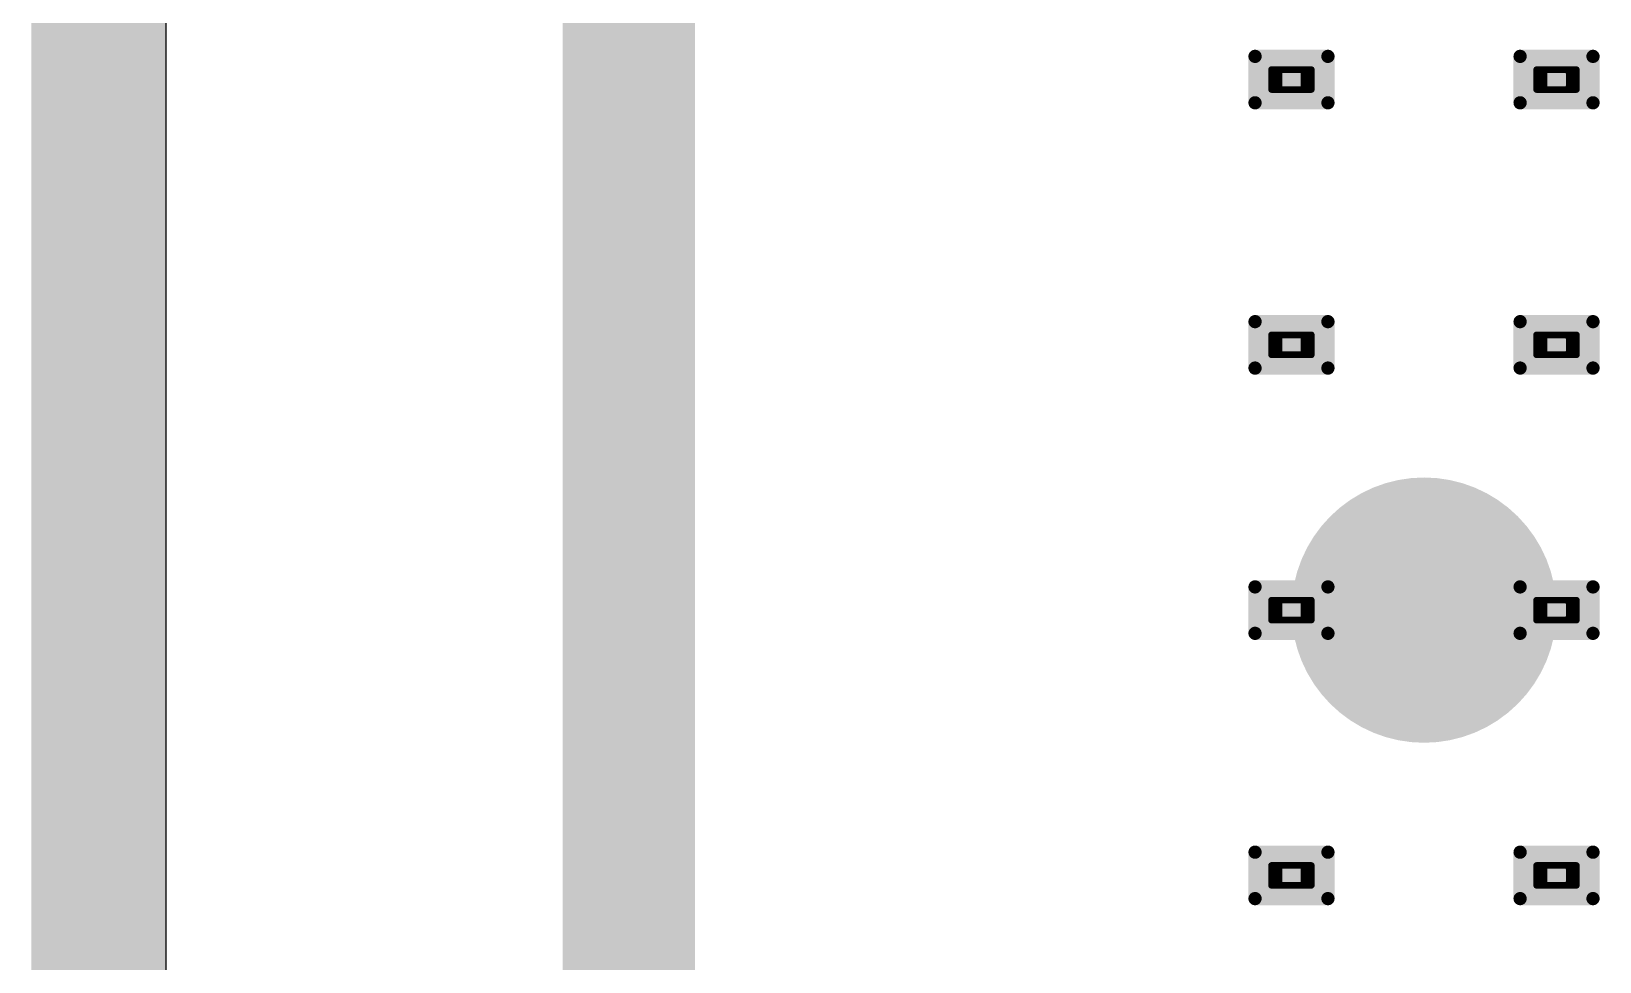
# Model space of a CAD drawing. Header units: millimetres. Extents: x 169 to 355, y 129 to 253.
# Drawn here: x 169.49 to 181.33, y 142.35 to 149.36 of the extents above; entities that cross this region are included whole.
import ezdxf

# ---------------------------------------------------------------- set-up
doc = ezdxf.new("R2010")
doc.units = ezdxf.units.MM
for name, color, linetype in [('BottomLayer', 5, 'Continuous'), ('BottomSolder', 6, 'Continuous'), ('InternalPlane1', 76, 'Continuous'), ('Mechanical1', 6, 'Continuous'), ('Mechanical15', 56, 'Continuous'), ('TopLayer', 1, 'Continuous'), ('TopPaste', 8, 'Continuous'), ('TopSolder', 216, 'Continuous')]:
    doc.layers.add(name, color=color, linetype=linetype)

# ---------------------------------------------------------------- blocks, each defined once
blk = doc.blocks.new('FID_B_1')
at = {"layer": 'BottomLayer', "const_width": 0.5}
blk.add_lwpolyline([(-0.25, 0, 1), (0.25, 0, 1)], format="xyb", close=True, dxfattribs=at)
at = {"layer": 'BottomSolder', "const_width": 1}
blk.add_lwpolyline([(-0.5, 0, 1), (0.5, 0, 1)], format="xyb", close=True, dxfattribs=at)
blk = doc.blocks.new('R03015_1532')
at = {"layer": 'Mechanical1'}
for points, const_width in [([(0.15, 0.075), (-0.15, 0.075)], 0.05), ([(-0.15, 0.075), (-0.15, -0.075)], 0.05), ([(0.125, 0.075), (-0.125, 0.075)], 0.01), ([(-0.125, 0.075), (-0.125, -0.075)], 0.01), ([(0.125, 0.075), (0.125, -0.075)], 0.01), ([(0.15, 0.075), (0.15, -0.075)], 0.05), ([(0.15, -0.075), (-0.15, -0.075)], 0.05), ([(0.125, -0.075), (-0.125, -0.075)], 0.01)]:
    blk.add_lwpolyline(points, dxfattribs=dict(at, const_width=const_width))
for points, const_width in [([(-0.162, 0.075, 1), (-0.137, 0.075, 1)], 0.025), ([(-0.162, 0.075, 1), (-0.137, 0.075, 1)], 0.025), ([(-0.128, 0.075, 1), (-0.123, 0.075, 1)], 0.005), ([(-0.128, 0.075, 1), (-0.123, 0.075, 1)], 0.005), ([(0.123, 0.075, 1), (0.128, 0.075, 1)], 0.005), ([(0.123, 0.075, 1), (0.128, 0.075, 1)], 0.005), ([(0.138, 0.075, 1), (0.163, 0.075, 1)], 0.025), ([(0.138, 0.075, 1), (0.163, 0.075, 1)], 0.025), ([(-0.162, -0.075, 1), (-0.137, -0.075, 1)], 0.025), ([(-0.162, -0.075, 1), (-0.137, -0.075, 1)], 0.025), ([(-0.128, -0.075, 1), (-0.123, -0.075, 1)], 0.005), ([(-0.128, -0.075, 1), (-0.123, -0.075, 1)], 0.005), ([(0.123, -0.075, 1), (0.128, -0.075, 1)], 0.005), ([(0.123, -0.075, 1), (0.128, -0.075, 1)], 0.005), ([(0.138, -0.075, 1), (0.163, -0.075, 1)], 0.025), ([(0.138, -0.075, 1), (0.163, -0.075, 1)], 0.025)]:
    blk.add_lwpolyline(points, format="xyb", close=True, dxfattribs=dict(at, const_width=const_width))
at = {"layer": 'Mechanical15', "const_width": 0.1}
for points in [[(0.275, 0.175), (-0.275, 0.175)], [(-0.275, 0.175), (-0.275, -0.175)], [(0.275, 0.175), (0.275, -0.175)], [(0.275, -0.175), (-0.275, -0.175)]]:
    blk.add_lwpolyline(points, dxfattribs=at)
at = {"layer": 'Mechanical15', "const_width": 0.05}
for points in [[(-0.3, 0.175, 1), (-0.25, 0.175, 1)], [(-0.3, 0.175, 1), (-0.25, 0.175, 1)], [(0.25, 0.175, 1), (0.3, 0.175, 1)], [(0.25, 0.175, 1), (0.3, 0.175, 1)], [(-0.3, -0.175, 1), (-0.25, -0.175, 1)], [(-0.3, -0.175, 1), (-0.25, -0.175, 1)], [(0.25, -0.175, 1), (0.3, -0.175, 1)], [(0.25, -0.175, 1), (0.3, -0.175, 1)]]:
    blk.add_lwpolyline(points, format="xyb", close=True, dxfattribs=at)
at = {"layer": 'TopLayer', "const_width": 0.025}
for points in [[(-0.158, 0.05, 1), (-0.133, 0.05, 1)], [(-0.107, 0.05, 1), (-0.082, 0.05, 1)], [(0.082, 0.05, 1), (0.107, 0.05, 1)], [(0.133, 0.05, 1), (0.158, 0.05, 1)], [(-0.158, -0.05, 1), (-0.133, -0.05, 1)], [(-0.107, -0.05, 1), (-0.082, -0.05, 1)], [(0.082, -0.05, 1), (0.107, -0.05, 1)], [(0.133, -0.05, 1), (0.158, -0.05, 1)]]:
    blk.add_lwpolyline(points, format="xyb", close=True, dxfattribs=at)
at = {"layer": 'TopLayer'}
for points in [[(-0.17, 0.05), (-0.17, -0.05), (-0.07, 0.05), (-0.07, -0.05)], [(-0.145, 0.075), (-0.145, -0.075), (-0.095, 0.075), (-0.095, -0.075)], [(0.07, 0.05), (0.07, -0.05), (0.17, 0.05), (0.17, -0.05)], [(0.095, 0.075), (0.095, -0.075), (0.145, 0.075), (0.145, -0.075)]]:
    blk.add_solid(points, dxfattribs=at)
at = {"layer": 'TopPaste', "const_width": 0.025}
for points in [[(-0.158, 0.05, 1), (-0.133, 0.05, 1)], [(-0.107, 0.05, 1), (-0.082, 0.05, 1)], [(0.082, 0.05, 1), (0.107, 0.05, 1)], [(0.133, 0.05, 1), (0.158, 0.05, 1)], [(-0.158, -0.05, 1), (-0.133, -0.05, 1)], [(-0.107, -0.05, 1), (-0.082, -0.05, 1)], [(0.082, -0.05, 1), (0.107, -0.05, 1)], [(0.133, -0.05, 1), (0.158, -0.05, 1)]]:
    blk.add_lwpolyline(points, format="xyb", close=True, dxfattribs=at)
at = {"layer": 'TopPaste'}
for points in [[(-0.17, 0.05), (-0.17, -0.05), (-0.07, 0.05), (-0.07, -0.05)], [(-0.145, 0.075), (-0.145, -0.075), (-0.095, 0.075), (-0.095, -0.075)], [(0.07, 0.05), (0.07, -0.05), (0.17, 0.05), (0.17, -0.05)], [(0.095, 0.075), (0.095, -0.075), (0.145, 0.075), (0.145, -0.075)]]:
    blk.add_solid(points, dxfattribs=at)
at = {"layer": 'TopSolder', "const_width": 0.127}
for points in [[(-0.208, 0.05, 1), (-0.082, 0.05, 1)], [(-0.158, 0.05, 1), (-0.032, 0.05, 1)], [(0.032, 0.05, 1), (0.158, 0.05, 1)], [(0.082, 0.05, 1), (0.208, 0.05, 1)], [(-0.208, -0.05, 1), (-0.082, -0.05, 1)], [(-0.158, -0.05, 1), (-0.032, -0.05, 1)], [(0.032, -0.05, 1), (0.158, -0.05, 1)], [(0.082, -0.05, 1), (0.208, -0.05, 1)]]:
    blk.add_lwpolyline(points, format="xyb", close=True, dxfattribs=at)
at = {"layer": 'TopSolder'}
for points in [[(-0.145, 0.177), (-0.145, -0.177), (-0.095, 0.177), (-0.095, -0.177)], [(0.095, 0.177), (0.095, -0.177), (0.145, 0.177), (0.145, -0.177)], [(-0.272, 0.05), (-0.272, -0.05), (0.032, 0.05), (0.032, -0.05)], [(-0.032, 0.05), (-0.032, -0.05), (0.272, 0.05), (0.272, -0.05)]]:
    blk.add_solid(points, dxfattribs=at)
blk = doc.blocks.new('R03015_1542')
at = {"layer": 'Mechanical1'}
for points, const_width in [([(0.15, 0.075), (-0.15, 0.075)], 0.05), ([(-0.15, 0.075), (-0.15, -0.075)], 0.05), ([(0.125, 0.075), (-0.125, 0.075)], 0.01), ([(-0.125, 0.075), (-0.125, -0.075)], 0.01), ([(0.125, 0.075), (0.125, -0.075)], 0.01), ([(0.15, 0.075), (0.15, -0.075)], 0.05), ([(0.15, -0.075), (-0.15, -0.075)], 0.05), ([(0.125, -0.075), (-0.125, -0.075)], 0.01)]:
    blk.add_lwpolyline(points, dxfattribs=dict(at, const_width=const_width))
for points, const_width in [([(-0.162, 0.075, 1), (-0.137, 0.075, 1)], 0.025), ([(-0.162, 0.075, 1), (-0.137, 0.075, 1)], 0.025), ([(-0.128, 0.075, 1), (-0.123, 0.075, 1)], 0.005), ([(-0.128, 0.075, 1), (-0.123, 0.075, 1)], 0.005), ([(0.123, 0.075, 1), (0.128, 0.075, 1)], 0.005), ([(0.123, 0.075, 1), (0.128, 0.075, 1)], 0.005), ([(0.138, 0.075, 1), (0.163, 0.075, 1)], 0.025), ([(0.138, 0.075, 1), (0.163, 0.075, 1)], 0.025), ([(-0.162, -0.075, 1), (-0.137, -0.075, 1)], 0.025), ([(-0.162, -0.075, 1), (-0.137, -0.075, 1)], 0.025), ([(-0.128, -0.075, 1), (-0.123, -0.075, 1)], 0.005), ([(-0.128, -0.075, 1), (-0.123, -0.075, 1)], 0.005), ([(0.123, -0.075, 1), (0.128, -0.075, 1)], 0.005), ([(0.123, -0.075, 1), (0.128, -0.075, 1)], 0.005), ([(0.138, -0.075, 1), (0.163, -0.075, 1)], 0.025), ([(0.138, -0.075, 1), (0.163, -0.075, 1)], 0.025)]:
    blk.add_lwpolyline(points, format="xyb", close=True, dxfattribs=dict(at, const_width=const_width))
at = {"layer": 'Mechanical15', "const_width": 0.1}
for points in [[(0.275, 0.175), (-0.275, 0.175)], [(-0.275, 0.175), (-0.275, -0.175)], [(0.275, 0.175), (0.275, -0.175)], [(0.275, -0.175), (-0.275, -0.175)]]:
    blk.add_lwpolyline(points, dxfattribs=at)
at = {"layer": 'Mechanical15', "const_width": 0.05}
for points in [[(-0.3, 0.175, 1), (-0.25, 0.175, 1)], [(-0.3, 0.175, 1), (-0.25, 0.175, 1)], [(0.25, 0.175, 1), (0.3, 0.175, 1)], [(0.25, 0.175, 1), (0.3, 0.175, 1)], [(-0.3, -0.175, 1), (-0.25, -0.175, 1)], [(-0.3, -0.175, 1), (-0.25, -0.175, 1)], [(0.25, -0.175, 1), (0.3, -0.175, 1)], [(0.25, -0.175, 1), (0.3, -0.175, 1)]]:
    blk.add_lwpolyline(points, format="xyb", close=True, dxfattribs=at)
at = {"layer": 'TopLayer', "const_width": 0.025}
for points in [[(-0.158, 0.05, 1), (-0.133, 0.05, 1)], [(-0.107, 0.05, 1), (-0.082, 0.05, 1)], [(0.082, 0.05, 1), (0.107, 0.05, 1)], [(0.133, 0.05, 1), (0.158, 0.05, 1)], [(-0.158, -0.05, 1), (-0.133, -0.05, 1)], [(-0.107, -0.05, 1), (-0.082, -0.05, 1)], [(0.082, -0.05, 1), (0.107, -0.05, 1)], [(0.133, -0.05, 1), (0.158, -0.05, 1)]]:
    blk.add_lwpolyline(points, format="xyb", close=True, dxfattribs=at)
at = {"layer": 'TopLayer'}
for points in [[(-0.17, 0.05), (-0.17, -0.05), (-0.07, 0.05), (-0.07, -0.05)], [(-0.145, 0.075), (-0.145, -0.075), (-0.095, 0.075), (-0.095, -0.075)], [(0.07, 0.05), (0.07, -0.05), (0.17, 0.05), (0.17, -0.05)], [(0.095, 0.075), (0.095, -0.075), (0.145, 0.075), (0.145, -0.075)]]:
    blk.add_solid(points, dxfattribs=at)
at = {"layer": 'TopPaste', "const_width": 0.025}
for points in [[(-0.158, 0.05, 1), (-0.133, 0.05, 1)], [(-0.107, 0.05, 1), (-0.082, 0.05, 1)], [(0.082, 0.05, 1), (0.107, 0.05, 1)], [(0.133, 0.05, 1), (0.158, 0.05, 1)], [(-0.158, -0.05, 1), (-0.133, -0.05, 1)], [(-0.107, -0.05, 1), (-0.082, -0.05, 1)], [(0.082, -0.05, 1), (0.107, -0.05, 1)], [(0.133, -0.05, 1), (0.158, -0.05, 1)]]:
    blk.add_lwpolyline(points, format="xyb", close=True, dxfattribs=at)
at = {"layer": 'TopPaste'}
for points in [[(-0.17, 0.05), (-0.17, -0.05), (-0.07, 0.05), (-0.07, -0.05)], [(-0.145, 0.075), (-0.145, -0.075), (-0.095, 0.075), (-0.095, -0.075)], [(0.07, 0.05), (0.07, -0.05), (0.17, 0.05), (0.17, -0.05)], [(0.095, 0.075), (0.095, -0.075), (0.145, 0.075), (0.145, -0.075)]]:
    blk.add_solid(points, dxfattribs=at)
at = {"layer": 'TopSolder', "const_width": 0.127}
for points in [[(-0.208, 0.05, 1), (-0.082, 0.05, 1)], [(-0.158, 0.05, 1), (-0.032, 0.05, 1)], [(0.032, 0.05, 1), (0.158, 0.05, 1)], [(0.082, 0.05, 1), (0.208, 0.05, 1)], [(-0.208, -0.05, 1), (-0.082, -0.05, 1)], [(-0.158, -0.05, 1), (-0.032, -0.05, 1)], [(0.032, -0.05, 1), (0.158, -0.05, 1)], [(0.082, -0.05, 1), (0.208, -0.05, 1)]]:
    blk.add_lwpolyline(points, format="xyb", close=True, dxfattribs=at)
at = {"layer": 'TopSolder'}
for points in [[(-0.145, 0.177), (-0.145, -0.177), (-0.095, 0.177), (-0.095, -0.177)], [(0.095, 0.177), (0.095, -0.177), (0.145, 0.177), (0.145, -0.177)], [(-0.272, 0.05), (-0.272, -0.05), (0.032, 0.05), (0.032, -0.05)], [(-0.032, 0.05), (-0.032, -0.05), (0.272, 0.05), (0.272, -0.05)]]:
    blk.add_solid(points, dxfattribs=at)
blk = doc.blocks.new('R03015_1543')
at = {"layer": 'Mechanical1'}
for points, const_width in [([(0.15, 0.075), (-0.15, 0.075)], 0.05), ([(-0.15, 0.075), (-0.15, -0.075)], 0.05), ([(0.125, 0.075), (-0.125, 0.075)], 0.01), ([(-0.125, 0.075), (-0.125, -0.075)], 0.01), ([(0.125, 0.075), (0.125, -0.075)], 0.01), ([(0.15, 0.075), (0.15, -0.075)], 0.05), ([(0.15, -0.075), (-0.15, -0.075)], 0.05), ([(0.125, -0.075), (-0.125, -0.075)], 0.01)]:
    blk.add_lwpolyline(points, dxfattribs=dict(at, const_width=const_width))
for points, const_width in [([(-0.162, 0.075, 1), (-0.137, 0.075, 1)], 0.025), ([(-0.162, 0.075, 1), (-0.137, 0.075, 1)], 0.025), ([(-0.128, 0.075, 1), (-0.123, 0.075, 1)], 0.005), ([(-0.128, 0.075, 1), (-0.123, 0.075, 1)], 0.005), ([(0.123, 0.075, 1), (0.128, 0.075, 1)], 0.005), ([(0.123, 0.075, 1), (0.128, 0.075, 1)], 0.005), ([(0.138, 0.075, 1), (0.163, 0.075, 1)], 0.025), ([(0.138, 0.075, 1), (0.163, 0.075, 1)], 0.025), ([(-0.162, -0.075, 1), (-0.137, -0.075, 1)], 0.025), ([(-0.162, -0.075, 1), (-0.137, -0.075, 1)], 0.025), ([(-0.128, -0.075, 1), (-0.123, -0.075, 1)], 0.005), ([(-0.128, -0.075, 1), (-0.123, -0.075, 1)], 0.005), ([(0.123, -0.075, 1), (0.128, -0.075, 1)], 0.005), ([(0.123, -0.075, 1), (0.128, -0.075, 1)], 0.005), ([(0.138, -0.075, 1), (0.163, -0.075, 1)], 0.025), ([(0.138, -0.075, 1), (0.163, -0.075, 1)], 0.025)]:
    blk.add_lwpolyline(points, format="xyb", close=True, dxfattribs=dict(at, const_width=const_width))
at = {"layer": 'Mechanical15', "const_width": 0.1}
for points in [[(0.275, 0.175), (-0.275, 0.175)], [(-0.275, 0.175), (-0.275, -0.175)], [(0.275, 0.175), (0.275, -0.175)], [(0.275, -0.175), (-0.275, -0.175)]]:
    blk.add_lwpolyline(points, dxfattribs=at)
at = {"layer": 'Mechanical15', "const_width": 0.05}
for points in [[(-0.3, 0.175, 1), (-0.25, 0.175, 1)], [(-0.3, 0.175, 1), (-0.25, 0.175, 1)], [(0.25, 0.175, 1), (0.3, 0.175, 1)], [(0.25, 0.175, 1), (0.3, 0.175, 1)], [(-0.3, -0.175, 1), (-0.25, -0.175, 1)], [(-0.3, -0.175, 1), (-0.25, -0.175, 1)], [(0.25, -0.175, 1), (0.3, -0.175, 1)], [(0.25, -0.175, 1), (0.3, -0.175, 1)]]:
    blk.add_lwpolyline(points, format="xyb", close=True, dxfattribs=at)
at = {"layer": 'TopLayer', "const_width": 0.025}
for points in [[(-0.158, 0.05, 1), (-0.133, 0.05, 1)], [(-0.107, 0.05, 1), (-0.082, 0.05, 1)], [(0.082, 0.05, 1), (0.107, 0.05, 1)], [(0.133, 0.05, 1), (0.158, 0.05, 1)], [(-0.158, -0.05, 1), (-0.133, -0.05, 1)], [(-0.107, -0.05, 1), (-0.082, -0.05, 1)], [(0.082, -0.05, 1), (0.107, -0.05, 1)], [(0.133, -0.05, 1), (0.158, -0.05, 1)]]:
    blk.add_lwpolyline(points, format="xyb", close=True, dxfattribs=at)
at = {"layer": 'TopLayer'}
for points in [[(-0.17, 0.05), (-0.17, -0.05), (-0.07, 0.05), (-0.07, -0.05)], [(-0.145, 0.075), (-0.145, -0.075), (-0.095, 0.075), (-0.095, -0.075)], [(0.07, 0.05), (0.07, -0.05), (0.17, 0.05), (0.17, -0.05)], [(0.095, 0.075), (0.095, -0.075), (0.145, 0.075), (0.145, -0.075)]]:
    blk.add_solid(points, dxfattribs=at)
at = {"layer": 'TopPaste', "const_width": 0.025}
for points in [[(-0.158, 0.05, 1), (-0.133, 0.05, 1)], [(-0.107, 0.05, 1), (-0.082, 0.05, 1)], [(0.082, 0.05, 1), (0.107, 0.05, 1)], [(0.133, 0.05, 1), (0.158, 0.05, 1)], [(-0.158, -0.05, 1), (-0.133, -0.05, 1)], [(-0.107, -0.05, 1), (-0.082, -0.05, 1)], [(0.082, -0.05, 1), (0.107, -0.05, 1)], [(0.133, -0.05, 1), (0.158, -0.05, 1)]]:
    blk.add_lwpolyline(points, format="xyb", close=True, dxfattribs=at)
at = {"layer": 'TopPaste'}
for points in [[(-0.17, 0.05), (-0.17, -0.05), (-0.07, 0.05), (-0.07, -0.05)], [(-0.145, 0.075), (-0.145, -0.075), (-0.095, 0.075), (-0.095, -0.075)], [(0.07, 0.05), (0.07, -0.05), (0.17, 0.05), (0.17, -0.05)], [(0.095, 0.075), (0.095, -0.075), (0.145, 0.075), (0.145, -0.075)]]:
    blk.add_solid(points, dxfattribs=at)
at = {"layer": 'TopSolder', "const_width": 0.127}
for points in [[(-0.208, 0.05, 1), (-0.082, 0.05, 1)], [(-0.158, 0.05, 1), (-0.032, 0.05, 1)], [(0.032, 0.05, 1), (0.158, 0.05, 1)], [(0.082, 0.05, 1), (0.208, 0.05, 1)], [(-0.208, -0.05, 1), (-0.082, -0.05, 1)], [(-0.158, -0.05, 1), (-0.032, -0.05, 1)], [(0.032, -0.05, 1), (0.158, -0.05, 1)], [(0.082, -0.05, 1), (0.208, -0.05, 1)]]:
    blk.add_lwpolyline(points, format="xyb", close=True, dxfattribs=at)
at = {"layer": 'TopSolder'}
for points in [[(-0.145, 0.177), (-0.145, -0.177), (-0.095, 0.177), (-0.095, -0.177)], [(0.095, 0.177), (0.095, -0.177), (0.145, 0.177), (0.145, -0.177)], [(-0.272, 0.05), (-0.272, -0.05), (0.032, 0.05), (0.032, -0.05)], [(-0.032, 0.05), (-0.032, -0.05), (0.272, 0.05), (0.272, -0.05)]]:
    blk.add_solid(points, dxfattribs=at)
blk = doc.blocks.new('R03015_1544')
at = {"layer": 'Mechanical1'}
for points, const_width in [([(0.15, 0.075), (-0.15, 0.075)], 0.05), ([(-0.15, 0.075), (-0.15, -0.075)], 0.05), ([(0.125, 0.075), (-0.125, 0.075)], 0.01), ([(-0.125, 0.075), (-0.125, -0.075)], 0.01), ([(0.125, 0.075), (0.125, -0.075)], 0.01), ([(0.15, 0.075), (0.15, -0.075)], 0.05), ([(0.15, -0.075), (-0.15, -0.075)], 0.05), ([(0.125, -0.075), (-0.125, -0.075)], 0.01)]:
    blk.add_lwpolyline(points, dxfattribs=dict(at, const_width=const_width))
for points, const_width in [([(-0.162, 0.075, 1), (-0.137, 0.075, 1)], 0.025), ([(-0.162, 0.075, 1), (-0.137, 0.075, 1)], 0.025), ([(-0.128, 0.075, 1), (-0.123, 0.075, 1)], 0.005), ([(-0.128, 0.075, 1), (-0.123, 0.075, 1)], 0.005), ([(0.123, 0.075, 1), (0.128, 0.075, 1)], 0.005), ([(0.123, 0.075, 1), (0.128, 0.075, 1)], 0.005), ([(0.138, 0.075, 1), (0.163, 0.075, 1)], 0.025), ([(0.138, 0.075, 1), (0.163, 0.075, 1)], 0.025), ([(-0.162, -0.075, 1), (-0.137, -0.075, 1)], 0.025), ([(-0.162, -0.075, 1), (-0.137, -0.075, 1)], 0.025), ([(-0.128, -0.075, 1), (-0.123, -0.075, 1)], 0.005), ([(-0.128, -0.075, 1), (-0.123, -0.075, 1)], 0.005), ([(0.123, -0.075, 1), (0.128, -0.075, 1)], 0.005), ([(0.123, -0.075, 1), (0.128, -0.075, 1)], 0.005), ([(0.138, -0.075, 1), (0.163, -0.075, 1)], 0.025), ([(0.138, -0.075, 1), (0.163, -0.075, 1)], 0.025)]:
    blk.add_lwpolyline(points, format="xyb", close=True, dxfattribs=dict(at, const_width=const_width))
at = {"layer": 'Mechanical15', "const_width": 0.1}
for points in [[(0.275, 0.175), (-0.275, 0.175)], [(-0.275, 0.175), (-0.275, -0.175)], [(0.275, 0.175), (0.275, -0.175)], [(0.275, -0.175), (-0.275, -0.175)]]:
    blk.add_lwpolyline(points, dxfattribs=at)
at = {"layer": 'Mechanical15', "const_width": 0.05}
for points in [[(-0.3, 0.175, 1), (-0.25, 0.175, 1)], [(-0.3, 0.175, 1), (-0.25, 0.175, 1)], [(0.25, 0.175, 1), (0.3, 0.175, 1)], [(0.25, 0.175, 1), (0.3, 0.175, 1)], [(-0.3, -0.175, 1), (-0.25, -0.175, 1)], [(-0.3, -0.175, 1), (-0.25, -0.175, 1)], [(0.25, -0.175, 1), (0.3, -0.175, 1)], [(0.25, -0.175, 1), (0.3, -0.175, 1)]]:
    blk.add_lwpolyline(points, format="xyb", close=True, dxfattribs=at)
at = {"layer": 'TopLayer', "const_width": 0.025}
for points in [[(-0.158, 0.05, 1), (-0.133, 0.05, 1)], [(-0.107, 0.05, 1), (-0.082, 0.05, 1)], [(0.082, 0.05, 1), (0.107, 0.05, 1)], [(0.133, 0.05, 1), (0.158, 0.05, 1)], [(-0.158, -0.05, 1), (-0.133, -0.05, 1)], [(-0.107, -0.05, 1), (-0.082, -0.05, 1)], [(0.082, -0.05, 1), (0.107, -0.05, 1)], [(0.133, -0.05, 1), (0.158, -0.05, 1)]]:
    blk.add_lwpolyline(points, format="xyb", close=True, dxfattribs=at)
at = {"layer": 'TopLayer'}
for points in [[(-0.17, 0.05), (-0.17, -0.05), (-0.07, 0.05), (-0.07, -0.05)], [(-0.145, 0.075), (-0.145, -0.075), (-0.095, 0.075), (-0.095, -0.075)], [(0.07, 0.05), (0.07, -0.05), (0.17, 0.05), (0.17, -0.05)], [(0.095, 0.075), (0.095, -0.075), (0.145, 0.075), (0.145, -0.075)]]:
    blk.add_solid(points, dxfattribs=at)
at = {"layer": 'TopPaste', "const_width": 0.025}
for points in [[(-0.158, 0.05, 1), (-0.133, 0.05, 1)], [(-0.107, 0.05, 1), (-0.082, 0.05, 1)], [(0.082, 0.05, 1), (0.107, 0.05, 1)], [(0.133, 0.05, 1), (0.158, 0.05, 1)], [(-0.158, -0.05, 1), (-0.133, -0.05, 1)], [(-0.107, -0.05, 1), (-0.082, -0.05, 1)], [(0.082, -0.05, 1), (0.107, -0.05, 1)], [(0.133, -0.05, 1), (0.158, -0.05, 1)]]:
    blk.add_lwpolyline(points, format="xyb", close=True, dxfattribs=at)
at = {"layer": 'TopPaste'}
for points in [[(-0.17, 0.05), (-0.17, -0.05), (-0.07, 0.05), (-0.07, -0.05)], [(-0.145, 0.075), (-0.145, -0.075), (-0.095, 0.075), (-0.095, -0.075)], [(0.07, 0.05), (0.07, -0.05), (0.17, 0.05), (0.17, -0.05)], [(0.095, 0.075), (0.095, -0.075), (0.145, 0.075), (0.145, -0.075)]]:
    blk.add_solid(points, dxfattribs=at)
at = {"layer": 'TopSolder', "const_width": 0.127}
for points in [[(-0.208, 0.05, 1), (-0.082, 0.05, 1)], [(-0.158, 0.05, 1), (-0.032, 0.05, 1)], [(0.032, 0.05, 1), (0.158, 0.05, 1)], [(0.082, 0.05, 1), (0.208, 0.05, 1)], [(-0.208, -0.05, 1), (-0.082, -0.05, 1)], [(-0.158, -0.05, 1), (-0.032, -0.05, 1)], [(0.032, -0.05, 1), (0.158, -0.05, 1)], [(0.082, -0.05, 1), (0.208, -0.05, 1)]]:
    blk.add_lwpolyline(points, format="xyb", close=True, dxfattribs=at)
at = {"layer": 'TopSolder'}
for points in [[(-0.145, 0.177), (-0.145, -0.177), (-0.095, 0.177), (-0.095, -0.177)], [(0.095, 0.177), (0.095, -0.177), (0.145, 0.177), (0.145, -0.177)], [(-0.272, 0.05), (-0.272, -0.05), (0.032, 0.05), (0.032, -0.05)], [(-0.032, 0.05), (-0.032, -0.05), (0.272, 0.05), (0.272, -0.05)]]:
    blk.add_solid(points, dxfattribs=at)
blk = doc.blocks.new('R03015_1546')
at = {"layer": 'Mechanical1'}
for points, const_width in [([(0.15, 0.075), (-0.15, 0.075)], 0.05), ([(-0.15, 0.075), (-0.15, -0.075)], 0.05), ([(0.125, 0.075), (-0.125, 0.075)], 0.01), ([(-0.125, 0.075), (-0.125, -0.075)], 0.01), ([(0.125, 0.075), (0.125, -0.075)], 0.01), ([(0.15, 0.075), (0.15, -0.075)], 0.05), ([(0.15, -0.075), (-0.15, -0.075)], 0.05), ([(0.125, -0.075), (-0.125, -0.075)], 0.01)]:
    blk.add_lwpolyline(points, dxfattribs=dict(at, const_width=const_width))
for points, const_width in [([(-0.162, 0.075, 1), (-0.137, 0.075, 1)], 0.025), ([(-0.162, 0.075, 1), (-0.137, 0.075, 1)], 0.025), ([(-0.128, 0.075, 1), (-0.123, 0.075, 1)], 0.005), ([(-0.128, 0.075, 1), (-0.123, 0.075, 1)], 0.005), ([(0.123, 0.075, 1), (0.128, 0.075, 1)], 0.005), ([(0.123, 0.075, 1), (0.128, 0.075, 1)], 0.005), ([(0.138, 0.075, 1), (0.163, 0.075, 1)], 0.025), ([(0.138, 0.075, 1), (0.163, 0.075, 1)], 0.025), ([(-0.162, -0.075, 1), (-0.137, -0.075, 1)], 0.025), ([(-0.162, -0.075, 1), (-0.137, -0.075, 1)], 0.025), ([(-0.128, -0.075, 1), (-0.123, -0.075, 1)], 0.005), ([(-0.128, -0.075, 1), (-0.123, -0.075, 1)], 0.005), ([(0.123, -0.075, 1), (0.128, -0.075, 1)], 0.005), ([(0.123, -0.075, 1), (0.128, -0.075, 1)], 0.005), ([(0.138, -0.075, 1), (0.163, -0.075, 1)], 0.025), ([(0.138, -0.075, 1), (0.163, -0.075, 1)], 0.025)]:
    blk.add_lwpolyline(points, format="xyb", close=True, dxfattribs=dict(at, const_width=const_width))
at = {"layer": 'Mechanical15', "const_width": 0.1}
for points in [[(0.275, 0.175), (-0.275, 0.175)], [(-0.275, 0.175), (-0.275, -0.175)], [(0.275, 0.175), (0.275, -0.175)], [(0.275, -0.175), (-0.275, -0.175)]]:
    blk.add_lwpolyline(points, dxfattribs=at)
at = {"layer": 'Mechanical15', "const_width": 0.05}
for points in [[(-0.3, 0.175, 1), (-0.25, 0.175, 1)], [(-0.3, 0.175, 1), (-0.25, 0.175, 1)], [(0.25, 0.175, 1), (0.3, 0.175, 1)], [(0.25, 0.175, 1), (0.3, 0.175, 1)], [(-0.3, -0.175, 1), (-0.25, -0.175, 1)], [(-0.3, -0.175, 1), (-0.25, -0.175, 1)], [(0.25, -0.175, 1), (0.3, -0.175, 1)], [(0.25, -0.175, 1), (0.3, -0.175, 1)]]:
    blk.add_lwpolyline(points, format="xyb", close=True, dxfattribs=at)
at = {"layer": 'TopLayer', "const_width": 0.025}
for points in [[(-0.158, 0.05, 1), (-0.133, 0.05, 1)], [(-0.107, 0.05, 1), (-0.082, 0.05, 1)], [(0.082, 0.05, 1), (0.107, 0.05, 1)], [(0.133, 0.05, 1), (0.158, 0.05, 1)], [(-0.158, -0.05, 1), (-0.133, -0.05, 1)], [(-0.107, -0.05, 1), (-0.082, -0.05, 1)], [(0.082, -0.05, 1), (0.107, -0.05, 1)], [(0.133, -0.05, 1), (0.158, -0.05, 1)]]:
    blk.add_lwpolyline(points, format="xyb", close=True, dxfattribs=at)
at = {"layer": 'TopLayer'}
for points in [[(-0.17, 0.05), (-0.17, -0.05), (-0.07, 0.05), (-0.07, -0.05)], [(-0.145, 0.075), (-0.145, -0.075), (-0.095, 0.075), (-0.095, -0.075)], [(0.07, 0.05), (0.07, -0.05), (0.17, 0.05), (0.17, -0.05)], [(0.095, 0.075), (0.095, -0.075), (0.145, 0.075), (0.145, -0.075)]]:
    blk.add_solid(points, dxfattribs=at)
at = {"layer": 'TopPaste', "const_width": 0.025}
for points in [[(-0.158, 0.05, 1), (-0.133, 0.05, 1)], [(-0.107, 0.05, 1), (-0.082, 0.05, 1)], [(0.082, 0.05, 1), (0.107, 0.05, 1)], [(0.133, 0.05, 1), (0.158, 0.05, 1)], [(-0.158, -0.05, 1), (-0.133, -0.05, 1)], [(-0.107, -0.05, 1), (-0.082, -0.05, 1)], [(0.082, -0.05, 1), (0.107, -0.05, 1)], [(0.133, -0.05, 1), (0.158, -0.05, 1)]]:
    blk.add_lwpolyline(points, format="xyb", close=True, dxfattribs=at)
at = {"layer": 'TopPaste'}
for points in [[(-0.17, 0.05), (-0.17, -0.05), (-0.07, 0.05), (-0.07, -0.05)], [(-0.145, 0.075), (-0.145, -0.075), (-0.095, 0.075), (-0.095, -0.075)], [(0.07, 0.05), (0.07, -0.05), (0.17, 0.05), (0.17, -0.05)], [(0.095, 0.075), (0.095, -0.075), (0.145, 0.075), (0.145, -0.075)]]:
    blk.add_solid(points, dxfattribs=at)
at = {"layer": 'TopSolder', "const_width": 0.127}
for points in [[(-0.208, 0.05, 1), (-0.082, 0.05, 1)], [(-0.158, 0.05, 1), (-0.032, 0.05, 1)], [(0.032, 0.05, 1), (0.158, 0.05, 1)], [(0.082, 0.05, 1), (0.208, 0.05, 1)], [(-0.208, -0.05, 1), (-0.082, -0.05, 1)], [(-0.158, -0.05, 1), (-0.032, -0.05, 1)], [(0.032, -0.05, 1), (0.158, -0.05, 1)], [(0.082, -0.05, 1), (0.208, -0.05, 1)]]:
    blk.add_lwpolyline(points, format="xyb", close=True, dxfattribs=at)
at = {"layer": 'TopSolder'}
for points in [[(-0.145, 0.177), (-0.145, -0.177), (-0.095, 0.177), (-0.095, -0.177)], [(0.095, 0.177), (0.095, -0.177), (0.145, 0.177), (0.145, -0.177)], [(-0.272, 0.05), (-0.272, -0.05), (0.032, 0.05), (0.032, -0.05)], [(-0.032, 0.05), (-0.032, -0.05), (0.272, 0.05), (0.272, -0.05)]]:
    blk.add_solid(points, dxfattribs=at)
blk = doc.blocks.new('R03015_1547')
at = {"layer": 'Mechanical1'}
for points, const_width in [([(0.15, 0.075), (-0.15, 0.075)], 0.05), ([(-0.15, 0.075), (-0.15, -0.075)], 0.05), ([(0.125, 0.075), (-0.125, 0.075)], 0.01), ([(-0.125, 0.075), (-0.125, -0.075)], 0.01), ([(0.125, 0.075), (0.125, -0.075)], 0.01), ([(0.15, 0.075), (0.15, -0.075)], 0.05), ([(0.15, -0.075), (-0.15, -0.075)], 0.05), ([(0.125, -0.075), (-0.125, -0.075)], 0.01)]:
    blk.add_lwpolyline(points, dxfattribs=dict(at, const_width=const_width))
for points, const_width in [([(-0.162, 0.075, 1), (-0.137, 0.075, 1)], 0.025), ([(-0.162, 0.075, 1), (-0.137, 0.075, 1)], 0.025), ([(-0.128, 0.075, 1), (-0.123, 0.075, 1)], 0.005), ([(-0.128, 0.075, 1), (-0.123, 0.075, 1)], 0.005), ([(0.123, 0.075, 1), (0.128, 0.075, 1)], 0.005), ([(0.123, 0.075, 1), (0.128, 0.075, 1)], 0.005), ([(0.138, 0.075, 1), (0.163, 0.075, 1)], 0.025), ([(0.138, 0.075, 1), (0.163, 0.075, 1)], 0.025), ([(-0.162, -0.075, 1), (-0.137, -0.075, 1)], 0.025), ([(-0.162, -0.075, 1), (-0.137, -0.075, 1)], 0.025), ([(-0.128, -0.075, 1), (-0.123, -0.075, 1)], 0.005), ([(-0.128, -0.075, 1), (-0.123, -0.075, 1)], 0.005), ([(0.123, -0.075, 1), (0.128, -0.075, 1)], 0.005), ([(0.123, -0.075, 1), (0.128, -0.075, 1)], 0.005), ([(0.138, -0.075, 1), (0.163, -0.075, 1)], 0.025), ([(0.138, -0.075, 1), (0.163, -0.075, 1)], 0.025)]:
    blk.add_lwpolyline(points, format="xyb", close=True, dxfattribs=dict(at, const_width=const_width))
at = {"layer": 'Mechanical15', "const_width": 0.1}
for points in [[(0.275, 0.175), (-0.275, 0.175)], [(-0.275, 0.175), (-0.275, -0.175)], [(0.275, 0.175), (0.275, -0.175)], [(0.275, -0.175), (-0.275, -0.175)]]:
    blk.add_lwpolyline(points, dxfattribs=at)
at = {"layer": 'Mechanical15', "const_width": 0.05}
for points in [[(-0.3, 0.175, 1), (-0.25, 0.175, 1)], [(-0.3, 0.175, 1), (-0.25, 0.175, 1)], [(0.25, 0.175, 1), (0.3, 0.175, 1)], [(0.25, 0.175, 1), (0.3, 0.175, 1)], [(-0.3, -0.175, 1), (-0.25, -0.175, 1)], [(-0.3, -0.175, 1), (-0.25, -0.175, 1)], [(0.25, -0.175, 1), (0.3, -0.175, 1)], [(0.25, -0.175, 1), (0.3, -0.175, 1)]]:
    blk.add_lwpolyline(points, format="xyb", close=True, dxfattribs=at)
at = {"layer": 'TopLayer', "const_width": 0.025}
for points in [[(-0.158, 0.05, 1), (-0.133, 0.05, 1)], [(-0.107, 0.05, 1), (-0.082, 0.05, 1)], [(0.082, 0.05, 1), (0.107, 0.05, 1)], [(0.133, 0.05, 1), (0.158, 0.05, 1)], [(-0.158, -0.05, 1), (-0.133, -0.05, 1)], [(-0.107, -0.05, 1), (-0.082, -0.05, 1)], [(0.082, -0.05, 1), (0.107, -0.05, 1)], [(0.133, -0.05, 1), (0.158, -0.05, 1)]]:
    blk.add_lwpolyline(points, format="xyb", close=True, dxfattribs=at)
at = {"layer": 'TopLayer'}
for points in [[(-0.17, 0.05), (-0.17, -0.05), (-0.07, 0.05), (-0.07, -0.05)], [(-0.145, 0.075), (-0.145, -0.075), (-0.095, 0.075), (-0.095, -0.075)], [(0.07, 0.05), (0.07, -0.05), (0.17, 0.05), (0.17, -0.05)], [(0.095, 0.075), (0.095, -0.075), (0.145, 0.075), (0.145, -0.075)]]:
    blk.add_solid(points, dxfattribs=at)
at = {"layer": 'TopPaste', "const_width": 0.025}
for points in [[(-0.158, 0.05, 1), (-0.133, 0.05, 1)], [(-0.107, 0.05, 1), (-0.082, 0.05, 1)], [(0.082, 0.05, 1), (0.107, 0.05, 1)], [(0.133, 0.05, 1), (0.158, 0.05, 1)], [(-0.158, -0.05, 1), (-0.133, -0.05, 1)], [(-0.107, -0.05, 1), (-0.082, -0.05, 1)], [(0.082, -0.05, 1), (0.107, -0.05, 1)], [(0.133, -0.05, 1), (0.158, -0.05, 1)]]:
    blk.add_lwpolyline(points, format="xyb", close=True, dxfattribs=at)
at = {"layer": 'TopPaste'}
for points in [[(-0.17, 0.05), (-0.17, -0.05), (-0.07, 0.05), (-0.07, -0.05)], [(-0.145, 0.075), (-0.145, -0.075), (-0.095, 0.075), (-0.095, -0.075)], [(0.07, 0.05), (0.07, -0.05), (0.17, 0.05), (0.17, -0.05)], [(0.095, 0.075), (0.095, -0.075), (0.145, 0.075), (0.145, -0.075)]]:
    blk.add_solid(points, dxfattribs=at)
at = {"layer": 'TopSolder', "const_width": 0.127}
for points in [[(-0.208, 0.05, 1), (-0.082, 0.05, 1)], [(-0.158, 0.05, 1), (-0.032, 0.05, 1)], [(0.032, 0.05, 1), (0.158, 0.05, 1)], [(0.082, 0.05, 1), (0.208, 0.05, 1)], [(-0.208, -0.05, 1), (-0.082, -0.05, 1)], [(-0.158, -0.05, 1), (-0.032, -0.05, 1)], [(0.032, -0.05, 1), (0.158, -0.05, 1)], [(0.082, -0.05, 1), (0.208, -0.05, 1)]]:
    blk.add_lwpolyline(points, format="xyb", close=True, dxfattribs=at)
at = {"layer": 'TopSolder'}
for points in [[(-0.145, 0.177), (-0.145, -0.177), (-0.095, 0.177), (-0.095, -0.177)], [(0.095, 0.177), (0.095, -0.177), (0.145, 0.177), (0.145, -0.177)], [(-0.272, 0.05), (-0.272, -0.05), (0.032, 0.05), (0.032, -0.05)], [(-0.032, 0.05), (-0.032, -0.05), (0.272, 0.05), (0.272, -0.05)]]:
    blk.add_solid(points, dxfattribs=at)
blk = doc.blocks.new('R03015_1548')
at = {"layer": 'Mechanical1'}
for points, const_width in [([(0.15, 0.075), (-0.15, 0.075)], 0.05), ([(-0.15, 0.075), (-0.15, -0.075)], 0.05), ([(0.125, 0.075), (-0.125, 0.075)], 0.01), ([(-0.125, 0.075), (-0.125, -0.075)], 0.01), ([(0.125, 0.075), (0.125, -0.075)], 0.01), ([(0.15, 0.075), (0.15, -0.075)], 0.05), ([(0.15, -0.075), (-0.15, -0.075)], 0.05), ([(0.125, -0.075), (-0.125, -0.075)], 0.01)]:
    blk.add_lwpolyline(points, dxfattribs=dict(at, const_width=const_width))
for points, const_width in [([(-0.162, 0.075, 1), (-0.137, 0.075, 1)], 0.025), ([(-0.162, 0.075, 1), (-0.137, 0.075, 1)], 0.025), ([(-0.128, 0.075, 1), (-0.123, 0.075, 1)], 0.005), ([(-0.128, 0.075, 1), (-0.123, 0.075, 1)], 0.005), ([(0.123, 0.075, 1), (0.128, 0.075, 1)], 0.005), ([(0.123, 0.075, 1), (0.128, 0.075, 1)], 0.005), ([(0.138, 0.075, 1), (0.163, 0.075, 1)], 0.025), ([(0.138, 0.075, 1), (0.163, 0.075, 1)], 0.025), ([(-0.162, -0.075, 1), (-0.137, -0.075, 1)], 0.025), ([(-0.162, -0.075, 1), (-0.137, -0.075, 1)], 0.025), ([(-0.128, -0.075, 1), (-0.123, -0.075, 1)], 0.005), ([(-0.128, -0.075, 1), (-0.123, -0.075, 1)], 0.005), ([(0.123, -0.075, 1), (0.128, -0.075, 1)], 0.005), ([(0.123, -0.075, 1), (0.128, -0.075, 1)], 0.005), ([(0.138, -0.075, 1), (0.163, -0.075, 1)], 0.025), ([(0.138, -0.075, 1), (0.163, -0.075, 1)], 0.025)]:
    blk.add_lwpolyline(points, format="xyb", close=True, dxfattribs=dict(at, const_width=const_width))
at = {"layer": 'Mechanical15', "const_width": 0.1}
for points in [[(0.275, 0.175), (-0.275, 0.175)], [(-0.275, 0.175), (-0.275, -0.175)], [(0.275, 0.175), (0.275, -0.175)], [(0.275, -0.175), (-0.275, -0.175)]]:
    blk.add_lwpolyline(points, dxfattribs=at)
at = {"layer": 'Mechanical15', "const_width": 0.05}
for points in [[(-0.3, 0.175, 1), (-0.25, 0.175, 1)], [(-0.3, 0.175, 1), (-0.25, 0.175, 1)], [(0.25, 0.175, 1), (0.3, 0.175, 1)], [(0.25, 0.175, 1), (0.3, 0.175, 1)], [(-0.3, -0.175, 1), (-0.25, -0.175, 1)], [(-0.3, -0.175, 1), (-0.25, -0.175, 1)], [(0.25, -0.175, 1), (0.3, -0.175, 1)], [(0.25, -0.175, 1), (0.3, -0.175, 1)]]:
    blk.add_lwpolyline(points, format="xyb", close=True, dxfattribs=at)
at = {"layer": 'TopLayer', "const_width": 0.025}
for points in [[(-0.158, 0.05, 1), (-0.133, 0.05, 1)], [(-0.107, 0.05, 1), (-0.082, 0.05, 1)], [(0.082, 0.05, 1), (0.107, 0.05, 1)], [(0.133, 0.05, 1), (0.158, 0.05, 1)], [(-0.158, -0.05, 1), (-0.133, -0.05, 1)], [(-0.107, -0.05, 1), (-0.082, -0.05, 1)], [(0.082, -0.05, 1), (0.107, -0.05, 1)], [(0.133, -0.05, 1), (0.158, -0.05, 1)]]:
    blk.add_lwpolyline(points, format="xyb", close=True, dxfattribs=at)
at = {"layer": 'TopLayer'}
for points in [[(-0.17, 0.05), (-0.17, -0.05), (-0.07, 0.05), (-0.07, -0.05)], [(-0.145, 0.075), (-0.145, -0.075), (-0.095, 0.075), (-0.095, -0.075)], [(0.07, 0.05), (0.07, -0.05), (0.17, 0.05), (0.17, -0.05)], [(0.095, 0.075), (0.095, -0.075), (0.145, 0.075), (0.145, -0.075)]]:
    blk.add_solid(points, dxfattribs=at)
at = {"layer": 'TopPaste', "const_width": 0.025}
for points in [[(-0.158, 0.05, 1), (-0.133, 0.05, 1)], [(-0.107, 0.05, 1), (-0.082, 0.05, 1)], [(0.082, 0.05, 1), (0.107, 0.05, 1)], [(0.133, 0.05, 1), (0.158, 0.05, 1)], [(-0.158, -0.05, 1), (-0.133, -0.05, 1)], [(-0.107, -0.05, 1), (-0.082, -0.05, 1)], [(0.082, -0.05, 1), (0.107, -0.05, 1)], [(0.133, -0.05, 1), (0.158, -0.05, 1)]]:
    blk.add_lwpolyline(points, format="xyb", close=True, dxfattribs=at)
at = {"layer": 'TopPaste'}
for points in [[(-0.17, 0.05), (-0.17, -0.05), (-0.07, 0.05), (-0.07, -0.05)], [(-0.145, 0.075), (-0.145, -0.075), (-0.095, 0.075), (-0.095, -0.075)], [(0.07, 0.05), (0.07, -0.05), (0.17, 0.05), (0.17, -0.05)], [(0.095, 0.075), (0.095, -0.075), (0.145, 0.075), (0.145, -0.075)]]:
    blk.add_solid(points, dxfattribs=at)
at = {"layer": 'TopSolder', "const_width": 0.127}
for points in [[(-0.208, 0.05, 1), (-0.082, 0.05, 1)], [(-0.158, 0.05, 1), (-0.032, 0.05, 1)], [(0.032, 0.05, 1), (0.158, 0.05, 1)], [(0.082, 0.05, 1), (0.208, 0.05, 1)], [(-0.208, -0.05, 1), (-0.082, -0.05, 1)], [(-0.158, -0.05, 1), (-0.032, -0.05, 1)], [(0.032, -0.05, 1), (0.158, -0.05, 1)], [(0.082, -0.05, 1), (0.208, -0.05, 1)]]:
    blk.add_lwpolyline(points, format="xyb", close=True, dxfattribs=at)
at = {"layer": 'TopSolder'}
for points in [[(-0.145, 0.177), (-0.145, -0.177), (-0.095, 0.177), (-0.095, -0.177)], [(0.095, 0.177), (0.095, -0.177), (0.145, 0.177), (0.145, -0.177)], [(-0.272, 0.05), (-0.272, -0.05), (0.032, 0.05), (0.032, -0.05)], [(-0.032, 0.05), (-0.032, -0.05), (0.272, 0.05), (0.272, -0.05)]]:
    blk.add_solid(points, dxfattribs=at)
blk = doc.blocks.new('R03015_1549')
at = {"layer": 'Mechanical1'}
for points, const_width in [([(0.15, 0.075), (-0.15, 0.075)], 0.05), ([(-0.15, 0.075), (-0.15, -0.075)], 0.05), ([(0.125, 0.075), (-0.125, 0.075)], 0.01), ([(-0.125, 0.075), (-0.125, -0.075)], 0.01), ([(0.125, 0.075), (0.125, -0.075)], 0.01), ([(0.15, 0.075), (0.15, -0.075)], 0.05), ([(0.15, -0.075), (-0.15, -0.075)], 0.05), ([(0.125, -0.075), (-0.125, -0.075)], 0.01)]:
    blk.add_lwpolyline(points, dxfattribs=dict(at, const_width=const_width))
for points, const_width in [([(-0.162, 0.075, 1), (-0.137, 0.075, 1)], 0.025), ([(-0.162, 0.075, 1), (-0.137, 0.075, 1)], 0.025), ([(-0.128, 0.075, 1), (-0.123, 0.075, 1)], 0.005), ([(-0.128, 0.075, 1), (-0.123, 0.075, 1)], 0.005), ([(0.123, 0.075, 1), (0.128, 0.075, 1)], 0.005), ([(0.123, 0.075, 1), (0.128, 0.075, 1)], 0.005), ([(0.138, 0.075, 1), (0.163, 0.075, 1)], 0.025), ([(0.138, 0.075, 1), (0.163, 0.075, 1)], 0.025), ([(-0.162, -0.075, 1), (-0.137, -0.075, 1)], 0.025), ([(-0.162, -0.075, 1), (-0.137, -0.075, 1)], 0.025), ([(-0.128, -0.075, 1), (-0.123, -0.075, 1)], 0.005), ([(-0.128, -0.075, 1), (-0.123, -0.075, 1)], 0.005), ([(0.123, -0.075, 1), (0.128, -0.075, 1)], 0.005), ([(0.123, -0.075, 1), (0.128, -0.075, 1)], 0.005), ([(0.138, -0.075, 1), (0.163, -0.075, 1)], 0.025), ([(0.138, -0.075, 1), (0.163, -0.075, 1)], 0.025)]:
    blk.add_lwpolyline(points, format="xyb", close=True, dxfattribs=dict(at, const_width=const_width))
at = {"layer": 'Mechanical15', "const_width": 0.1}
for points in [[(0.275, 0.175), (-0.275, 0.175)], [(-0.275, 0.175), (-0.275, -0.175)], [(0.275, 0.175), (0.275, -0.175)], [(0.275, -0.175), (-0.275, -0.175)]]:
    blk.add_lwpolyline(points, dxfattribs=at)
at = {"layer": 'Mechanical15', "const_width": 0.05}
for points in [[(-0.3, 0.175, 1), (-0.25, 0.175, 1)], [(-0.3, 0.175, 1), (-0.25, 0.175, 1)], [(0.25, 0.175, 1), (0.3, 0.175, 1)], [(0.25, 0.175, 1), (0.3, 0.175, 1)], [(-0.3, -0.175, 1), (-0.25, -0.175, 1)], [(-0.3, -0.175, 1), (-0.25, -0.175, 1)], [(0.25, -0.175, 1), (0.3, -0.175, 1)], [(0.25, -0.175, 1), (0.3, -0.175, 1)]]:
    blk.add_lwpolyline(points, format="xyb", close=True, dxfattribs=at)
at = {"layer": 'TopLayer', "const_width": 0.025}
for points in [[(-0.158, 0.05, 1), (-0.133, 0.05, 1)], [(-0.107, 0.05, 1), (-0.082, 0.05, 1)], [(0.082, 0.05, 1), (0.107, 0.05, 1)], [(0.133, 0.05, 1), (0.158, 0.05, 1)], [(-0.158, -0.05, 1), (-0.133, -0.05, 1)], [(-0.107, -0.05, 1), (-0.082, -0.05, 1)], [(0.082, -0.05, 1), (0.107, -0.05, 1)], [(0.133, -0.05, 1), (0.158, -0.05, 1)]]:
    blk.add_lwpolyline(points, format="xyb", close=True, dxfattribs=at)
at = {"layer": 'TopLayer'}
for points in [[(-0.17, 0.05), (-0.17, -0.05), (-0.07, 0.05), (-0.07, -0.05)], [(-0.145, 0.075), (-0.145, -0.075), (-0.095, 0.075), (-0.095, -0.075)], [(0.07, 0.05), (0.07, -0.05), (0.17, 0.05), (0.17, -0.05)], [(0.095, 0.075), (0.095, -0.075), (0.145, 0.075), (0.145, -0.075)]]:
    blk.add_solid(points, dxfattribs=at)
at = {"layer": 'TopPaste', "const_width": 0.025}
for points in [[(-0.158, 0.05, 1), (-0.133, 0.05, 1)], [(-0.107, 0.05, 1), (-0.082, 0.05, 1)], [(0.082, 0.05, 1), (0.107, 0.05, 1)], [(0.133, 0.05, 1), (0.158, 0.05, 1)], [(-0.158, -0.05, 1), (-0.133, -0.05, 1)], [(-0.107, -0.05, 1), (-0.082, -0.05, 1)], [(0.082, -0.05, 1), (0.107, -0.05, 1)], [(0.133, -0.05, 1), (0.158, -0.05, 1)]]:
    blk.add_lwpolyline(points, format="xyb", close=True, dxfattribs=at)
at = {"layer": 'TopPaste'}
for points in [[(-0.17, 0.05), (-0.17, -0.05), (-0.07, 0.05), (-0.07, -0.05)], [(-0.145, 0.075), (-0.145, -0.075), (-0.095, 0.075), (-0.095, -0.075)], [(0.07, 0.05), (0.07, -0.05), (0.17, 0.05), (0.17, -0.05)], [(0.095, 0.075), (0.095, -0.075), (0.145, 0.075), (0.145, -0.075)]]:
    blk.add_solid(points, dxfattribs=at)
at = {"layer": 'TopSolder', "const_width": 0.127}
for points in [[(-0.208, 0.05, 1), (-0.082, 0.05, 1)], [(-0.158, 0.05, 1), (-0.032, 0.05, 1)], [(0.032, 0.05, 1), (0.158, 0.05, 1)], [(0.082, 0.05, 1), (0.208, 0.05, 1)], [(-0.208, -0.05, 1), (-0.082, -0.05, 1)], [(-0.158, -0.05, 1), (-0.032, -0.05, 1)], [(0.032, -0.05, 1), (0.158, -0.05, 1)], [(0.082, -0.05, 1), (0.208, -0.05, 1)]]:
    blk.add_lwpolyline(points, format="xyb", close=True, dxfattribs=at)
at = {"layer": 'TopSolder'}
for points in [[(-0.145, 0.177), (-0.145, -0.177), (-0.095, 0.177), (-0.095, -0.177)], [(0.095, 0.177), (0.095, -0.177), (0.145, 0.177), (0.145, -0.177)], [(-0.272, 0.05), (-0.272, -0.05), (0.032, 0.05), (0.032, -0.05)], [(-0.032, 0.05), (-0.032, -0.05), (0.272, 0.05), (0.272, -0.05)]]:
    blk.add_solid(points, dxfattribs=at)

msp = doc.modelspace()

# ---------------------------------------------------------------- linework, layer by layer
at = {"layer": 'BottomLayer', "const_width": 1}
msp.add_lwpolyline([(174, 134), (174, 246)], dxfattribs=at)
at = {"layer": 'InternalPlane1'}
msp.add_line((170.51, 130.51), (170.51, 249.49), dxfattribs=at)
at = {"layer": 'InternalPlane1', "const_width": 1.016}
msp.add_lwpolyline([(170, 130), (170, 250)], dxfattribs=at)
at = {"layer": 'Mechanical15', "const_width": 0.5}
msp.add_lwpolyline([(170, 130), (170, 250)], dxfattribs=at)
at = {"layer": 'TopLayer', "const_width": 1}
msp.add_lwpolyline([(174, 134), (174, 246)], dxfattribs=at)

# ---------------------------------------------------------------- block references
for name, p, rotation in [('R03015_1547', (179, 149), 180), ('R03015_1542', (181, 149), 180), ('R03015_1546', (179, 147), 180), ('R03015_1543', (181, 147), 180), ('FID_B_1', (180, 145), 90), ('R03015_1549', (179, 145), 180), ('R03015_1544', (181, 145), 180), ('R03015_1548', (179, 143), 180), ('R03015_1532', (181, 143), 180)]:
    msp.add_blockref(name, p, dxfattribs=dict(rotation=rotation))

doc.saveas('drawing.dxf')
